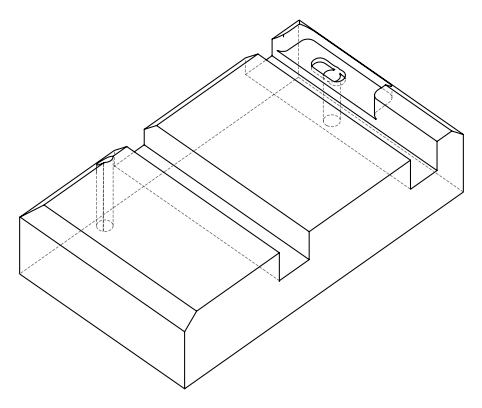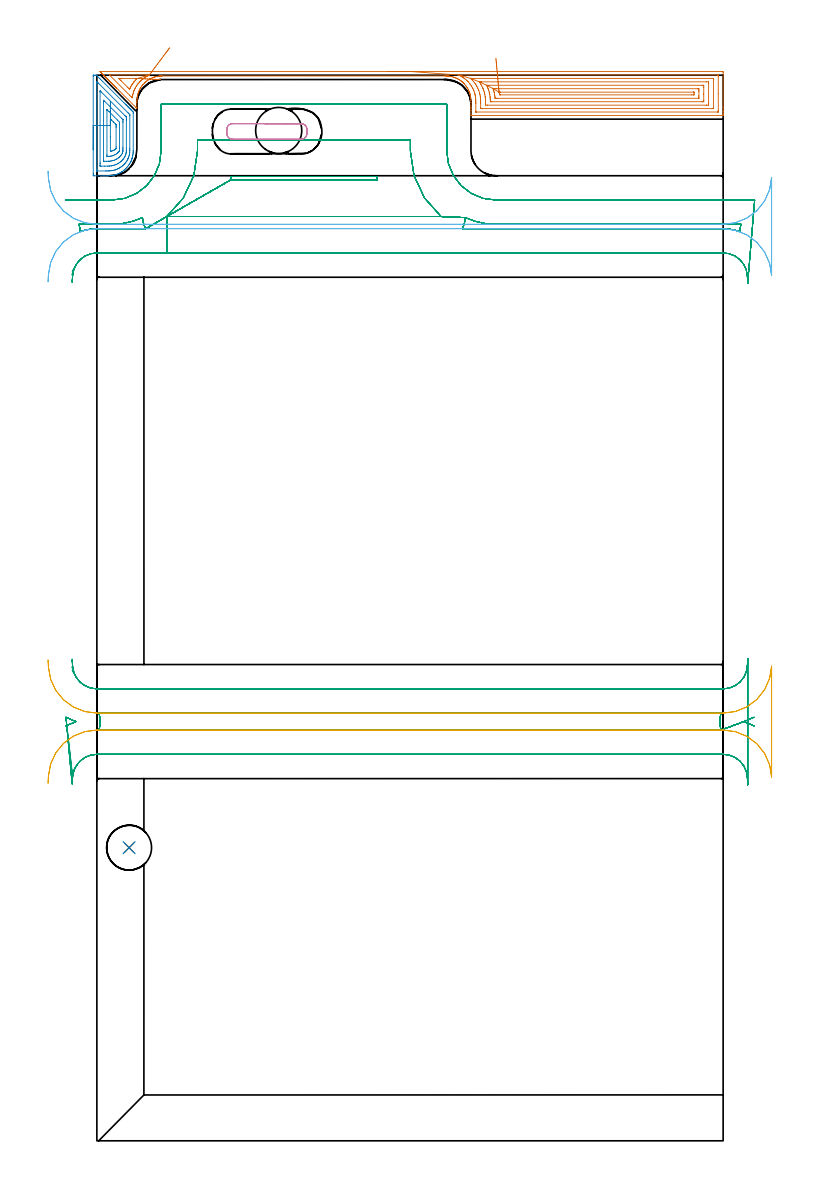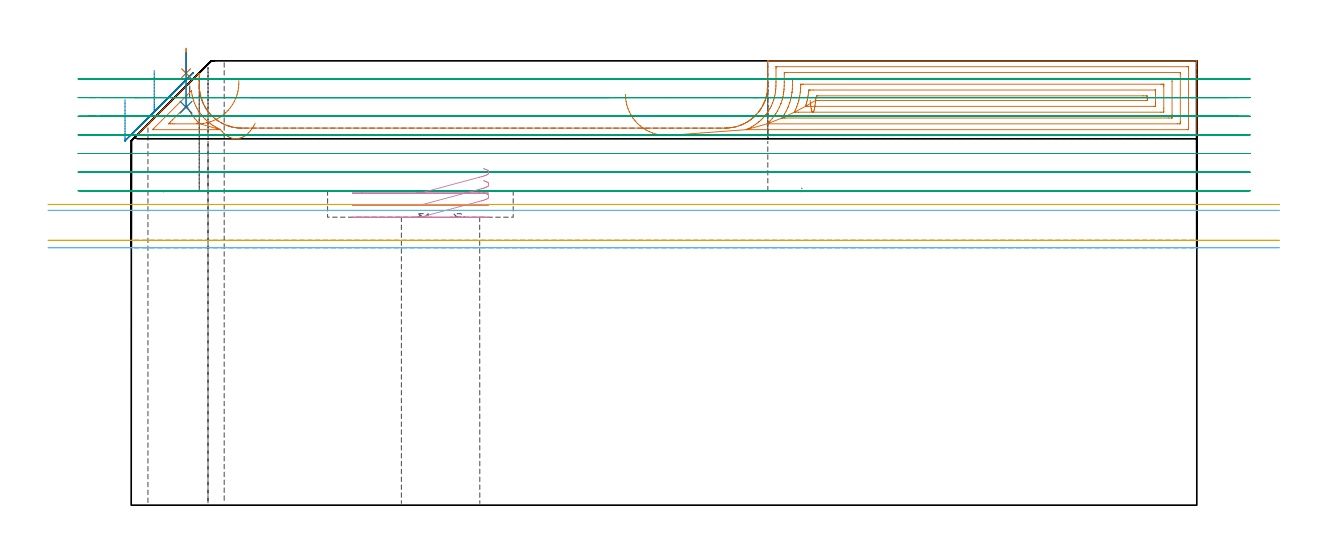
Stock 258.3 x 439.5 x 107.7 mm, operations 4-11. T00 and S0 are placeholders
(PLAN: 14 operations, 8 tool changes, 88.7 min)
(1 AREA_MILL | FG_CHAMFER_SURFACE | UGT0205_001 | 9.32 min | 33015 mm3)
(2 AREA_MILL_1 | FG_CHAMFER_SURFACE_1 | UGT0205_001 | 7.9 min | 29440 mm3)
(3 AREA_MILL_2 | FG_CHAMFER_SURFACE_2 | UGT0205_001 | 14.25 min | 43846 mm3)
(4 AREA_MILL_3 | FG_CHAMFER_SURFACE_3 | UGT0205_001 | 8.02 min | 38534 mm3)
(5 AREA_MILL_4 | FG_CHAMFER_SURFACE_4 | UGT0205_001 | 1.92 min | 7139 mm3)
(6 MILL_OPEN_POCKET | POCKET_OPEN | UGT0201_094 | Follow Part, ap 5, ae 75% | 39.57 min | 874861 mm3)
(7 MILL_RECTANGULAR_POCKET | POCKET_RECTANGULAR_STRAIGHT | NXT0201_011 | Follow Part, ap 3, ae 75% | 0.74 min | 4906 mm3)
(8 MILL_RECTANGULAR_SLOT | SLOT_RECTANGULAR | UGT0201_019 | Follow Part, ap 10, ae 75% | 2.8 min | 145771 mm3)
(9 MILL_RECTANGULAR_SLOT_1 | SLOT_RECTANGULAR_1 | UGT0201_019 | Follow Part, ap 10, ae 75% | 2.78 min | 149111 mm3)
(10 SPOT_DRILL | STEP1HOLE | NXT0321_9005460120000 | 0.05 min | 33 mm3)
(11 DRILL_BLIND_HOLE_INTO_CENTER | STEP1HOLE | NXT0301_046 | 0.05 min | 225 mm3)
(12 GUN_DRILL_THROUGH_HOLE | STEP1HOLE | UGT0307_003 | 0.53 min | 3782 mm3)
(13 SPADE_DRILL_TO_ENLARGE_THROUGH_HOLE | STEP1HOLE | UGT0306_009 | 0.46 min | 23327 mm3)
(14 INDEXABLE_INSERT_DRILL_THROUGH_HOLE_FROM_SOLID | STEP1HOLE_1 | NXT0302_009 | 0.33 min | 19817 mm3)
(TOOL UGT0205_001 | Chamfer Mill 20 x 3 x 45 deg. | D20 FL50 Z2)
(TOOL UGT0201_094 | End mill 20 mm | D20 FL38 Z4)
(TOOL NXT0201_011 | ENDMILL 12mm [2P460-1200-NA 1630] | D12 FL38 Z6)
(TOOL UGT0201_019 | End mill 40 mm | D40 FL63 Z6)
(TOOL NXT0321_9005460120000 | NC Spot Drill, 142deg, 12mm, Carbide, Uncoated | D12 PA142 FL30 Z2)
(TOOL NXT0301_046 | Carbide Drill 7.5mm [860.1-0750-038A1-MM 2214] | D7.5 PA140 FL53 Z2)
(TOOL UGT0307_003 | Gun Drill 7 mm | D7 PA130 FL24 Z1)
(TOOL UGT0306_009 | Spade Drill 18.5mm | D18.5 PA132 FL10 Z2)
(TOOL NXT0302_009 | Index. Insert Drill 19mm [880-D1900L25-05] | D19 PA176 FL95 Z2)
(OP 4 AREA_MILL_3)
G17 G21 G94 G90
T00 M6
G54
G17 G0 G90 X119.8 Y441. S1061 M3
G43 Z117.7 H0
Z99.6
G94 G1 X119.838 Z98.728 F250.
X119.952 Z97.863
X120.141 Z97.012
X120.403 Z96.18
X120.737 Z95.374
X121.14 Z94.6
X121.608 Z93.864
X122.14 Z93.172
X122.729 Z92.529
X123.372 Z91.94
X124.064 Z91.408
X124.8 Z90.94
X125.574 Z90.537
X126.38 Z90.203
X127.212 Z89.941
X128.064 Z89.752
X128.928 Z89.638
X129.8 Z89.6
X257.67
X257.98 Y440.997 Z89.602
X258.29 Y440.992 Z89.606
X258.3 Y440.678 Z89.919
Y426.158 Z104.436
Y424.741 Z105.856
Y424.376 Z106.219
Y423.648 Z106.952
Y423.379 Z107.221
X258.292 Y422.955 Z107.637
X258.29 Y422.903 Z107.688
X258.117 Y422.9 Z107.7
X154.39
X154.31 Y422.903 Z107.689
X154.308 Y422.926 Z107.667
X154.3 Y423.136 Z107.462
Y424.905 Z105.693
X154.299 Y426.158 Z104.439
Y426.34 Z104.258
Y427.049 Z103.544
Y428.23 Z102.364
X154.285 Y429.117 Z101.478
X154.228 Y430.004 Z100.591
X154.093 Y430.892 Z99.705
X153.968 Y431.455 Z99.145
X153.926 Y431.644 Z98.956
X153.885 Y431.78 Z98.82
X153.837 Y431.93 Z98.67
X153.741 Y432.224 Z98.373
X153.694 Y432.351 Z98.245
X153.678 Y432.396 Z98.202
X153.654 Y432.461 Z98.138
X153.579 Y432.667 Z97.933
X153.552 Y432.729 Z97.871
X153.391 Y433.113 Z97.487
X153.183 Y433.553 Z97.046
X153.033 Y433.844 Z96.755
X152.86 Y434.144 Z96.456
X152.763 Y434.303 Z96.297
X152.678 Y434.44 Z96.159
X152.416 Y434.829 Z95.77
X152.241 Y435.069 Z95.529
X152.139 Y435.209 Z95.389
X152.044 Y435.327 Z95.272
X151.655 Y435.776 Z94.822
X151.559 Y435.88 Z94.718
X151.484 Y435.96 Z94.636
X151.423 Y436.027 Z94.571
X151.261 Y436.203 Z94.396
X151.251 Y436.213 Z94.385
X151.202 Y436.257 Z94.34
X151.134 Y436.32 Z94.279
X150.963 Y436.475 Z94.124
X150.875 Y436.554 Z94.042
X150.804 Y436.619 Z93.98
X150.766 Y436.651 Z93.948
X150.665 Y436.738 Z93.861
X150.531 Y436.851 Z93.745
X150.367 Y436.992 Z93.607
X150.352 Y437.005 Z93.595
X150.317 Y437.032 Z93.568
X150.229 Y437.101 Z93.499
X149.848 Y437.371 Z93.228
X149.458 Y437.63 Z92.969
X149.273 Y437.742 Z92.858
X149.154 Y437.814 Z92.786
X149.025 Y437.885 Z92.714
X148.843 Y437.987 Z92.612
X148.578 Y438.119 Z92.477
X148.565 Y438.126 Z92.47
X148.12 Y438.331 Z92.268
X148.02 Y438.373 Z92.227
X147.671 Y438.516 Z92.083
X147.226 Y438.672 Z91.924
X146.778 Y438.815 Z91.783
X146.671 Y438.846 Z91.753
X146.563 Y438.874 Z91.725
X145.884 Y439.017 Z91.581
X145.438 Y439.093 Z91.507
X145.202 Y439.119 Z91.48
X145.001 Y439.139 Z91.454
X144.991 Y439.141 Z91.453
X144.548 Y439.164 Z91.428
X144.418 Y439.169 Z91.417
X144.321 Y439.176 Z91.414
X144.287 Y439.177 Z91.411
X144.097 Y439.188 Z91.405
X143.826 Y439.191 Z91.4
X143.203 Y439.2
X26.883 Y439.199
X26.817 Y439.198 Z91.399
X26.745 Y439.195 Z91.4
X26.594 Y439.192 Z91.402
X26.513 Y439.187 Z91.406
X26.147 Y439.169 Z91.423
X26.073 Y439.162 Z91.428
X25.826 Y439.143 Z91.453
X25.7 Y439.133 Z91.464
X25.254 Y439.075 Z91.522
X24.806 Y438.997 Z91.602
X24.36 Y438.902 Z91.695
X24.285 Y438.884 Z91.713
X24.238 Y438.873 Z91.724
X23.851 Y438.761 Z91.835
X23.799 Y438.744 Z91.852
X23.689 Y438.708 Z91.887
X23.608 Y438.684 Z91.914
X23.466 Y438.639 Z91.96
X23.45 Y438.633 Z91.966
X23.391 Y438.609 Z91.987
X23.214 Y438.545 Z92.054
X23.018 Y438.471 Z92.127
X22.573 Y438.283 Z92.314
X21.959 Y437.987 Z92.612
X21.679 Y437.832 Z92.766
X21.602 Y437.785 Z92.814
X21.229 Y437.553 Z93.045
X20.786 Y437.257 Z93.342
X20.572 Y437.1 Z93.499
X20.228 Y436.824 Z93.776
X19.914 Y436.554 Z94.044
X19.892 Y436.535 Z94.063
X19.558 Y436.214 Z94.385
X18.999 Y435.619 Z94.981
X18.951 Y435.561 Z95.039
X18.759 Y435.327 Z95.273
X18.565 Y435.069 Z95.53
X18.43 Y434.888 Z95.711
X18.324 Y434.735 Z95.863
X18.118 Y434.44 Z96.159
X17.854 Y433.99 Z96.609
X17.715 Y433.732 Z96.866
X17.619 Y433.553 Z97.045
X17.409 Y433.112 Z97.486
X17.216 Y432.667 Z97.933
X17.131 Y432.427 Z98.173
X17.057 Y432.219 Z98.38
X16.918 Y431.78 Z98.819
X16.845 Y431.505 Z99.094
X16.8 Y431.338 Z99.261
X16.783 Y431.257 Z99.343
X16.742 Y431.059 Z99.537
X16.707 Y430.893 Z99.705
X16.572 Y430.006 Z100.592
X16.554 Y429.723 Z100.875
X16.515 Y429.119 Z101.479
X16.505 Y428.474 Z102.124
X16.501 Y428.232 Z102.366
X16.5 Y426.074 Z104.52
X16.49 Y425.927 Z104.665
X16.323 Y425.993 Z104.603
X16.309 Y425.999 Z104.598
X16.237 Y426.072 Z104.526
X16.15 Y426.158 Z104.44
X8.125 Y434.178 Z96.419
X8.064 Y434.24 Z96.359
X7.891 Y434.413 Z96.186
X7.828 Y434.475 Z96.122
X7.768 Y434.536 Z96.063
X7.593 Y434.711 Z95.888
X7.531 Y434.772 Z95.825
X7.471 Y434.832 Z95.767
X7.295 Y435.009 Z95.591
X7.234 Y435.069 Z95.528
X7.175 Y435.128 Z95.471
X6.997 Y435.306 Z95.293
X6.937 Y435.366 Z95.231
X6.879 Y435.425 Z95.175
X6.699 Y435.604 Z94.995
X6.639 Y435.663 Z94.934
X6.582 Y435.721 Z94.878
X6.401 Y435.902 Z94.697
X6.342 Y435.96 Z94.637
X6.286 Y436.017 Z94.582
X6.103 Y436.2 Z94.399
X6.045 Y436.257 Z94.34
X5.99 Y436.313 Z94.286
X5.805 Y436.498 Z94.101
X5.748 Y436.554 Z94.043
X5.693 Y436.609 Z93.99
X5.507 Y436.796 Z93.803
X5.451 Y436.851 Z93.746
X5.397 Y436.905 Z93.694
X5.209 Y437.094 Z93.505
X5.154 Y437.148 Z93.449
X5.101 Y437.201 Z93.398
X4.911 Y437.391 Z93.208
X4.856 Y437.445 Z93.152
X4.804 Y437.498 Z93.101
X4.613 Y437.689 Z92.91
X4.559 Y437.742 Z92.855
X4.508 Y437.794 Z92.805
X4.314 Y437.987 Z92.612
X4.262 Y438.039 Z92.558
X4.212 Y438.09 Z92.509
X4.016 Y438.285 Z92.314
X3.965 Y438.336 Z92.261
X3.915 Y438.386 Z92.213
X3.718 Y438.583 Z92.016
X3.668 Y438.633 Z91.964
X3.619 Y438.682 Z91.917
X3.42 Y438.881 Z91.718
X3.37 Y438.93 Z91.667
X3.323 Y438.978 Z91.621
X3.122 Y439.179 Z91.42
X3.073 Y439.227 Z91.37
X3.026 Y439.275 Z91.324
X2.824 Y439.476 Z91.123
X2.776 Y439.524 Z91.073
X2.73 Y439.571 Z91.028
X2.526 Y439.774 Z90.825
X2.479 Y439.821 Z90.776
X2.433 Y439.867 Z90.732
X2.228 Y440.072 Z90.527
X2.182 Y440.118 Z90.479
X2.137 Y440.163 Z90.436
X1.93 Y440.37 Z90.229
X1.884 Y440.415 Z90.182
X1.754 Y440.546 Z90.054
X1.632 Y440.668 Z89.931
X1.439 Y440.86 Z89.738
X1.334 Y440.969 Z89.628
X1.317 Y440.993 Z89.603
X1.334 Y440.999 Z89.599
X1.538 Y441. Z89.6
X129.8
X149.075 Y439.581 Z91.019
X149.14 Y439.584 Z91.016
X149.41 Y439.586 Z91.014
X255.944 Y439.585 Z91.015
X256.069 Y439.582 Z91.018
X256.29 Y439.576 Z91.024
X256.292 Y439.524 Z91.076
X256.299 Y439.108 Z91.492
X256.3 Y431.979 Z98.621
X256.299 Y424.852 Z105.748
X256.292 Y424.376 Z106.224
X256.29 Y424.331 Z106.269
X256.131 Y424.321 Z106.279
X256.006 Y424.316 Z106.284
X255.944 Y424.315 Z106.285
X156.564
X156.439 Y424.316 Z106.284
X156.356 Y424.32 Z106.28
X156.308 Y424.323 Z106.277
X156.306 Y424.331 Z106.269
X156.304 Y424.376 Z106.224
X156.3 Y424.701 Z105.899
X156.298 Y427.94 Z102.66
X156.296 Y428.269 Z102.331
X156.286 Y428.832 Z101.768
X156.277 Y429.179 Z101.421
X156.242 Y429.723 Z100.877
X156.21 Y430.137 Z100.463
X156.139 Y430.614 Z99.986
X156.045 Y431.192 Z99.408
X155.976 Y431.505 Z99.095
X155.892 Y431.864 Z98.736
X155.74 Y432.387 Z98.213
X155.732 Y432.413 Z98.187
X155.491 Y433.055 Z97.545
X155.394 Y433.287 Z97.313
X155.133 Y433.883 Z96.717
X154.982 Y434.178 Z96.422
X154.838 Y434.451 Z96.149
X154.46 Y435.069 Z95.531
X153.943 Y435.812 Z94.788
X153.825 Y435.96 Z94.64
X153.084 Y436.816 Z93.784
X153.049 Y436.853 Z93.747
X152.685 Y437.214 Z93.386
X152.155 Y437.681 Z92.919
X152.081 Y437.742 Z92.858
X151.623 Y438.105 Z92.495
X151.261 Y438.363 Z92.237
X150.856 Y438.633 Z91.967
X150.367 Y438.93 Z91.67
X149.716 Y439.281 Z91.319
X149.472 Y439.395 Z91.205
X149.194 Y439.524 Z91.076
X149.084 Y439.575 Z91.025
X149.075 Y439.581 Z91.019
X154.181 Y438.168 Z92.432
X154.182
X154.21 Y438.17 Z92.43
X154.262 Y438.171 Z92.429
X154.406 Y438.172 Z92.428
X253.662 Y438.171 Z92.429
X254.093 Y438.169 Z92.431
X254.237 Y438.167 Z92.433
X254.28 Y438.165 Z92.435
X254.29 Y438.084 Z92.516
X254.295 Y437.947 Z92.653
X254.298 Y437.742 Z92.858
X254.3 Y437.536 Z93.064
X254.299 Y426.158 Z104.442
X254.298 Y425.954 Z104.646
X254.29 Y425.748 Z104.852
X254.287 Y425.734 Z104.866
X254.281 Y425.732 Z104.868
X254.255 Y425.73 Z104.87
X254.201 Y425.729 Z104.871
X254.093
X158.845
X158.414 Y425.731 Z104.869
X158.353 Y425.733 Z104.867
X158.321 Y425.735 Z104.865
X158.309 Y425.751 Z104.849
X158.306 Y425.815 Z104.785
X158.301 Y426.044 Z104.556
X158.298 Y428.056 Z102.544
X158.288 Y428.832 Z101.768
X158.285 Y428.96 Z101.64
X158.247 Y429.723 Z100.877
X158.236 Y429.9 Z100.7
X158.201 Y430.269 Z100.331
X158.152 Y430.614 Z99.986
X158.106 Y430.921 Z99.679
X157.996 Y431.505 Z99.095
X157.88 Y432.037 Z98.563
X157.775 Y432.396 Z98.204
X157.52 Y433.179 Z97.421
X157.481 Y433.287 Z97.313
X157.459 Y433.348 Z97.252
X157.092 Y434.178 Z96.422
X156.672 Y435.023 Z95.577
X156.645 Y435.069 Z95.531
X156.626 Y435.099 Z95.501
X156.293 Y435.634 Z94.966
X156.069 Y435.96 Z94.64
X155.732 Y436.44 Z94.16
X155.397 Y436.851 Z93.749
X154.838 Y437.49 Z93.11
X154.599 Y437.742 Z92.858
X154.204 Y438.142 Z92.458
X154.181 Y438.168 Z92.432
X157.779 Y436.751 Z93.849
X157.815 Y436.752 Z93.848
X158.014 Y436.755 Z93.845
X158.414 Y436.757 Z93.843
X158.508
X251.504
X252.228 Y436.755 Z93.845
X252.269 Y436.753 Z93.847
X252.286 Y436.751 Z93.849
X252.29 Y436.734 Z93.866
X252.295 Y436.625 Z93.975
X252.298 Y436.405 Z94.195
X252.3 Y435.965 Z94.635
Y427.945 Z102.655
X252.298 Y427.497 Z103.103
X252.294 Y427.276 Z103.324
X252.29 Y427.166 Z103.434
X252.286 Y427.149 Z103.451
X252.264 Y427.147 Z103.453
X252.209 Y427.145 Z103.455
X251.411 Y427.143 Z103.457
X251.317
X161.097
X161.002 Y427.144 Z103.456
X160.309 Y427.152 Z103.448
X160.299 Y427.844 Z102.756
X160.29 Y428.745 Z101.855
X160.25 Y429.723 Z100.877
X160.203 Y430.393 Z100.207
X160.17 Y430.614 Z99.986
X160.164 Y430.652 Z99.948
X160.017 Y431.505 Z99.095
X159.975 Y431.731 Z98.869
X159.815 Y432.396 Z98.204
X159.652 Y432.944 Z97.656
X159.531 Y433.287 Z97.313
X159.308 Y433.904 Z96.696
X159.192 Y434.178 Z96.422
X159.102 Y434.383 Z96.217
X158.764 Y435.069 Z95.531
X158.414 Y435.732 Z94.868
X158.277 Y435.96 Z94.64
X158.061 Y436.311 Z94.289
X157.779 Y436.751 Z93.849
X160.77 Y435.337 Z95.263
X160.783 Y435.339 Z95.261
X160.823 Y435.341 Z95.259
X161.097 Y435.343 Z95.257
X161.716
X249.622
X250.245 Y435.34 Z95.26
X250.278 Y435.336 Z95.264
X250.29 Y435.333 Z95.267
X250.296 Y435.288 Z95.312
X250.298 Y435.069 Z95.531
X250.3 Y434.393 Z96.207
Y431.72 Z98.88
Y429.047 Z101.553
X250.299 Y428.832 Z101.768
X250.296 Y428.663 Z101.937
X250.292 Y428.579 Z102.021
X250.29 Y428.564 Z102.036
X250.252 Y428.562 Z102.038
X250.173 Y428.559 Z102.041
X249.898 Y428.557 Z102.043
X249.622
X162.885
X162.611 Y428.558 Z102.042
X162.335 Y428.563 Z102.037
X162.305 Y428.564 Z102.036
X162.302 Y428.575 Z102.025
X162.296 Y428.61 Z101.99
X162.292 Y428.684 Z101.916
X162.286 Y428.832 Z101.768
X162.262 Y429.452 Z101.148
X162.246 Y429.723 Z100.877
X162.198 Y430.407 Z100.193
X162.171 Y430.614 Z99.986
X162.044 Y431.452 Z99.148
X162.035 Y431.505 Z99.095
X161.991 Y431.762 Z98.838
X161.848 Y432.396 Z98.204
X161.804 Y432.582 Z98.018
X161.586 Y433.287 Z97.313
X161.379 Y433.897 Z96.703
X161.269 Y434.178 Z96.422
X161.097 Y434.606 Z95.994
X160.885 Y435.069 Z95.531
X160.824 Y435.207 Z95.393
X160.77 Y435.337 Z95.263
X163.469 Y433.922 Z96.678
X163.779 Y433.926 Z96.674
X164.03 Y433.928 Z96.672
X164.674 Y433.929 Z96.671
X164.923
X247.834 Y433.928 Z96.672
X248.085 Y433.927 Z96.673
X248.218 Y433.924 Z96.676
X248.279 Y433.922 Z96.678
X248.29 Y433.892 Z96.708
X248.297 Y433.717 Z96.883
X248.299 Y433.287 Z97.313
X248.3 Y432.822 Z97.778
Y431.04 Z99.56
Y430.614 Z99.986
X248.298 Y430.151 Z100.449
X248.29 Y429.995 Z100.605
X248.288 Y429.977 Z100.623
X248.276 Y429.975 Z100.625
X248.237 Y429.973 Z100.627
X248.156 Y429.972 Z100.628
X165.318 Y429.971 Z100.629
X164.674 Y429.972 Z100.628
X164.421 Y429.974 Z100.626
X164.297 Y429.978 Z100.622
X164.246 Y429.983 Z100.617
X164.242 Y430.015 Z100.585
X164.223 Y430.171 Z100.429
X164.177 Y430.614 Z99.986
X164.097 Y431.188 Z99.412
X164.042 Y431.505 Z99.095
X163.901 Y432.274 Z98.326
X163.875 Y432.396 Z98.204
X163.779 Y432.818 Z97.782
X163.641 Y433.287 Z97.313
X163.585 Y433.481 Z97.119
X163.469 Y433.922 Z96.678
X165.887 Y432.499 Z98.101
X165.984 Y432.508 Z98.092
X166.223 Y432.513 Z98.087
X166.343 Y432.514 Z98.086
X246.046
X246.165 Y432.512 Z98.088
X246.244 Y432.509 Z98.091
X246.29 Y432.504 Z98.096
X246.293 Y432.48 Z98.12
X246.297 Y432.396 Z98.204
X246.299 Y432.143 Z98.457
X246.29 Y431.505 Z99.095
X246.276 Y431.392 Z99.208
X246.163 Y431.388 Z99.212
X246.046 Y431.387 Z99.213
X245.271 Y431.385 Z99.215
X166.462 Y431.386 Z99.214
X166.342 Y431.388 Z99.212
X166.111 Y431.392 Z99.208
X166.072 Y431.505 Z99.095
X165.976 Y431.989 Z98.611
X165.901 Y432.396 Z98.204
X165.89 Y432.468 Z98.132
X165.887 Y432.499 Z98.101
X165.827 Y433.141 Z97.513
X165.762 Y433.831 Z96.984
X165.693 Y434.564 Z96.516
X165.621 Y435.336 Z96.115
X165.546 Y436.139 Z95.783
X165.469 Y436.968 Z95.523
X165.389 Y437.816 Z95.336
X165.309 Y438.678 Z95.224
X165.228 Y439.546 Z95.188
X165.146 Y440.413 Z95.228
X165.066 Y441.274 Z95.343
X164.987 Y442.122 Z95.534
X164.909 Y442.95 Z95.798
X164.834 Y443.751 Z96.134
X164.762 Y444.521 Z96.538
X164.694 Y445.252 Z97.009
X164.629 Y445.94 Z97.541
X164.57 Y446.579 Z98.132
G0 Z117.7
X30.041 Y450.855
Z92.565
G1 X29.698 Y450.393 Z91.909
X29.322 Y449.888 Z91.305
X28.916 Y449.342 Z90.759
X28.482 Y448.761 Z90.274
X28.026 Y448.147 Z89.854
X27.549 Y447.507 Z89.503
X27.056 Y446.844 Z89.222
X26.55 Y446.165 Z89.014
X26.035 Y445.473 Z88.882
X25.515 Y444.775 Z88.824
X24.994 Y444.075 Z88.843
X24.476 Y443.38 Z88.938
X23.965 Y442.693 Z89.108
X23.465 Y442.022 Z89.351
X22.979 Y441.369 Z89.667
X22.512 Y440.742 Z90.053
X22.067 Y440.143 Z90.505
X21.646 Y439.579 Z91.021
X21.605 Y439.524 Z91.076
X21.604 Y439.522 Z91.078
X21.003 Y439.23 Z91.37
X20.708 Y439.083 Z91.517
X20.419 Y438.922 Z91.678
X19.937 Y438.633 Z91.967
X19.861 Y438.585 Z92.015
X19.843 Y438.574 Z92.026
X19.814 Y438.554 Z92.046
X19.334 Y438.22 Z92.38
X18.92 Y437.905 Z92.695
X18.719 Y437.742 Z92.858
X18.346 Y437.422 Z93.178
X18.025 Y437.123 Z93.477
X17.889 Y436.986 Z93.614
X17.759 Y436.851 Z93.749
X17.459 Y436.524 Z94.076
X17.131 Y436.157 Z94.443
X17.042 Y436.048 Z94.552
X16.974 Y435.96 Z94.64
X16.663 Y435.536 Z95.064
X16.33 Y435.069 Z95.531
X16.293 Y435.013 Z95.587
X16.237 Y434.924 Z95.676
X15.968 Y434.445 Z96.155
X15.825 Y434.178 Z96.422
X15.664 Y433.858 Z96.742
X15.394 Y433.287 Z97.313
X15.378 Y433.251 Z97.349
X15.343 Y433.169 Z97.431
X15.139 Y432.599 Z98.001
X15.073 Y432.396 Z98.204
X14.929 Y431.917 Z98.683
X14.823 Y431.505 Z99.095
X14.759 Y431.196 Z99.404
X14.603 Y430.301 Z100.299
X14.588 Y430.228 Z100.372
X14.579 Y430.193 Z100.407
X14.558 Y430.211 Z100.389
X14.449 Y430.311 Z100.289
X14.144 Y430.614 Z99.986
X13.554 Y431.202 Z99.398
X5.507 Y439.245 Z91.355
X5.234 Y439.524 Z91.076
X5.197 Y439.566 Z91.034
X5.189 Y439.579 Z91.021
X5.445 Y439.586 Z91.014
X20.708
X21.542 Y439.584 Z91.016
X21.646 Y439.579 Z91.021
X16.593 Y438.147 Z92.453
X16.237 Y437.79 Z92.81
X16.213 Y437.765 Z92.835
X16.191 Y437.742 Z92.858
X15.787 Y437.299 Z93.301
X15.386 Y436.851 Z93.749
X15.366 Y436.827 Z93.773
X15.343 Y436.799 Z93.801
X14.984 Y436.317 Z94.283
X14.723 Y435.96 Z94.64
X14.61 Y435.799 Z94.801
X14.449 Y435.559 Z95.041
X14.267 Y435.25 Z95.35
X14.166 Y435.069 Z95.531
X13.952 Y434.673 Z95.927
X13.703 Y434.178 Z96.422
X13.654 Y434.078 Z96.522
X13.554 Y433.866 Z96.734
X13.485 Y433.734 Z96.866
X13.429 Y433.786 Z96.814
X13.294 Y433.916 Z96.684
X13.028 Y434.178 Z96.422
X12.66 Y434.544 Z96.056
X9.978 Y437.225 Z93.375
X9.463 Y437.742 Z92.858
X9.083 Y438.126 Z92.474
X9.053 Y438.165 Z92.435
X9.083 Y438.166 Z92.434
X9.548 Y438.17 Z92.43
X9.978 Y438.171 Z92.429
X10.409 Y438.172 Z92.428
X15.807 Y438.171 Z92.429
X16.079 Y438.168 Z92.432
X16.237 Y438.165 Z92.435
X16.593 Y438.147 Z92.453
X17.46 Y438.105 Z92.533
X18.318 Y438.064 Z92.688
X19.158 Y438.023 Z92.918
X19.976 Y437.983 Z93.22
X20.764 Y437.945 Z93.593
X21.516 Y437.909 Z94.033
X22.228 Y437.874 Z94.536
X22.893 Y437.842 Z95.1
X23.506 Y437.812 Z95.72
X24.063 Y437.785 Z96.391
X24.559 Y437.761 Z97.108
X24.991 Y437.74 Z97.865
X25.356 Y437.723 Z98.658
X25.65 Y437.709 Z99.479
X25.872 Y437.698 Z100.323
X26.019 Y437.691 Z101.182
X26.091 Y437.687 Z102.052
X26.087 Z102.924
G0 Z117.7
M5
M2
(OP 5 AREA_MILL_4)
G17 G21 G94 G90
T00 M6
G54
G17 G0 G90 X-1.5 Y408.75 S1061 M3
G43 Z117.7 H0
Z98.3
G94 G1 Y408.788 Z97.428 F250.
Y408.902 Z96.564
Y409.091 Z95.712
Y409.353 Z94.88
Y409.687 Z94.074
Y410.09 Z93.3
Y410.558 Z92.564
Y411.09 Z91.872
Y411.679 Z91.229
Y412.322 Z90.64
Y413.014 Z90.108
Y413.75 Z89.64
Y414.524 Z89.237
Y415.33 Z88.903
Y416.162 Z88.641
Y417.013 Z88.452
Y417.878 Z88.338
Y418.75 Z88.3
Y439.058
X-1.496 Y439.317 Z88.304
X-1.491 Y439.496 Z88.305
X-1.487 Y439.499 Z88.309
X-1.309 Y439.5 Z88.486
X-1.13 Z88.664
X-0.355 Z89.444
X-0.304 Z89.494
X-0.255 Y439.498 Z89.543
X-0.206 Y439.495 Z89.591
X-0.166 Y439.466 Z89.634
X-0.055 Y439.355 Z89.745
X0.037 Y439.265 Z89.833
X0.132 Y439.168 Z89.932
X0.231 Y439.069 Z90.031
X0.329 Y438.973 Z90.125
X1.147 Y438.153 Z90.947
X1.496 Y437.805 Z91.293
X1.972 Y437.328 Z91.772
X2.372 Y436.93 Z92.168
X11.096 Y428.204 Z100.895
X11.712 Y427.59 Z101.509
X11.757 Y427.543 Z101.556
X11.954 Y427.347 Z101.753
X12.004 Y427.298 Z101.8
X12.055 Y427.245 Z101.854
X12.24 Y427.061 Z102.039
X12.295 Y427.006 Z102.092
X12.353 Y426.947 Z102.152
X12.526 Y426.775 Z102.325
X12.587 Y426.714 Z102.384
X12.651 Y426.649 Z102.451
X12.812 Y426.489 Z102.611
X12.879 Y426.422 Z102.676
X12.95 Y426.351 Z102.749
X13.098 Y426.203 Z102.897
X13.171 Y426.131 Z102.967
X13.248 Y426.053 Z103.047
X13.384 Y425.917 Z103.183
X13.463 Y425.839 Z103.259
X13.546 Y425.755 Z103.345
X13.67 Y425.631 Z103.469
X13.755 Y425.547 Z103.551
X13.844 Y425.457 Z103.643
X13.955 Y425.345 Z103.755
X14.047 Y425.255 Z103.843
X14.142 Y425.159 Z103.941
X14.241 Y425.059 Z104.041
X14.339 Y424.963 Z104.135
X14.441 Y424.86 Z104.237
X14.63 Y424.671 Z104.426
X14.738 Y424.562 Z104.537
X14.849 Y424.449 Z104.646
X15. Y424.295 Z104.785
Y423.669 Z104.8
X14.998 Y408.467 Z104.798
X14.996 Y408.387 Z104.796
X14.993 Y408.051 Z104.787
X14.97 Y407.606 Z104.766
X14.967 Y407.572 Z104.764
X14.931 Y407.119 Z104.727
X14.872 Y406.715 Z104.669
X14.792 Y406.268 Z104.588
X14.691 Y405.822 Z104.486
X14.681 Y405.784 Z104.476
X14.63 Y405.603 Z104.43
X14.569 Y405.376 Z104.367
X14.558 Y405.337 Z104.354
X14.491 Y405.123 Z104.284
X14.427 Y404.931 Z104.222
X14.413 Y404.89 Z104.208
X14.339 Y404.696 Z104.138
X14.312 Y404.626 Z104.112
X14.26 Y404.484 Z104.056
X14.244 Y404.443 Z104.04
X14.077 Y404.042 Z103.875
X14.04 Y403.958 Z103.839
X14.025 Y403.929 Z103.824
X13.835 Y403.55 Z103.633
X13.755 Y403.403 Z103.554
X13.616 Y403.149 Z103.416
X13.463 Y402.899 Z103.263
X13.389 Y402.778 Z103.189
X13.326 Y402.681 Z103.126
X13.148 Y402.411 Z102.948
X13.036 Y402.257 Z102.836
X12.683 Y401.806 Z102.483
X12.315 Y401.366 Z102.115
X12.258 Y401.305 Z102.058
X11.816 Y400.866 Z101.613
X11.368 Y400.451 Z101.166
X11.326 Y400.419 Z101.125
X10.927 Y400.106 Z100.727
X10.477 Y399.779 Z100.276
X10.252 Y399.629 Z100.05
X10.184 Y399.583 Z99.982
X9.587 Y399.243 Z99.385
X9.263 Y399.077 Z99.063
X9.141 Y399.017 Z98.94
X8.939 Y398.923 Z98.738
X8.867 Y398.89 Z98.666
X8.405 Y398.692 Z98.203
X7.805 Y398.487 Z97.604
X7.626 Y398.434 Z97.424
X7.367 Y398.36 Z97.165
X6.915 Y398.252 Z96.715
X6.867 Y398.243 Z96.667
X6.524 Y398.183 Z96.324
X6.018 Y398.099 Z95.816
X5.874 Y398.085 Z95.673
X5.284 Y398.032 Z95.084
X5.133 Y398.019 Z94.933
X4.242 Y398.002 Z94.042
X2.893 Z92.689
X-1.1 Y398. Z88.697
X-1.493 Y398.01 Z88.304
X-1.496 Y398.257 Z88.302
X-1.499 Y398.63 Z88.301
X-1.5 Y399.008 Z88.3
Y418.75
X-0.086 Z89.714
X-0.085 Y436.014 Z89.715
X-0.084 Y436.187 Z89.716
X-0.079 Y436.901 Z89.721
X0.621 Y436.229 Z90.421
X0.649 Y436.202 Z90.449
X12.879 Y423.971 Z102.679
X13.18 Y423.668 Z102.98
X13.495 Y423.345 Z103.295
X13.579 Y423.257 Z103.379
X13.581 Y423.217 Z103.381
X13.583 Y423.127 Z103.383
X13.585 Y422.947 Z103.385
Y422.774
X13.584 Y409.361 Z103.384
X13.58 Y408.645 Z103.38
X13.576 Y408.467 Z103.376
X13.552 Y407.78 Z103.352
X13.535 Y407.572 Z103.335
X13.498 Y407.255 Z103.298
X13.453 Y406.987 Z103.253
X13.391 Y406.678 Z103.191
X13.287 Y406.262 Z103.087
X13.138 Y405.784 Z102.938
X12.879 Y405.124 Z102.679
X12.806 Y404.965 Z102.606
X12.768 Y404.89 Z102.568
X12.495 Y404.388 Z102.295
X12.251 Y403.995 Z102.051
X12.151 Y403.845 Z101.951
X12.004 Y403.645 Z101.804
X11.766 Y403.343 Z101.566
X11.567 Y403.101 Z101.367
X11.358 Y402.867 Z101.158
X11.128 Y402.636 Z100.928
X10.911 Y402.428 Z100.711
X10.672 Y402.207 Z100.472
X10.438 Y402.018 Z100.238
X10.252 Y401.875 Z100.052
X9.93 Y401.642 Z99.73
X9.433 Y401.313 Z99.233
X9.397 Y401.292 Z99.197
X9.377 Y401.281 Z99.177
X8.82 Y400.988 Z98.62
X8.501 Y400.835 Z98.301
X8.194 Y400.699 Z97.994
X7.722 Y400.517 Z97.522
X7.626 Y400.484 Z97.426
X7.578 Y400.468 Z97.378
X7.426 Y400.419 Z97.226
X6.887 Y400.278 Z96.687
X6.75 Y400.25 Z96.55
X6.148 Y400.139 Z95.948
X5.874 Y400.097 Z95.674
X5.36 Y400.05 Z95.16
X4.999 Y400.027 Z94.799
X4.602 Y400.013 Z94.402
X4.123 Y400.007 Z93.923
X3.655 Y400.003 Z93.455
X0.153 Y400.002 Z89.953
X-0.025 Y400.007 Z89.775
X-0.059 Y400.01 Z89.741
X-0.079 Y400.021 Z89.721
X-0.081 Y400.061 Z89.719
X-0.084 Y400.245 Z89.716
X-0.085 Y400.419 Z89.715
X-0.086 Y401.14 Z89.714
Y418.75
X1.328 Z91.128
X1.329 Y432.61 Z91.129
X1.33 Y432.781 Z91.13
X1.333 Y432.953 Z91.133
X1.335 Y433.049 Z91.135
X1.398 Y432.993 Z91.198
X1.496 Y432.9 Z91.296
X1.79 Y432.61 Z91.59
X11.627 Y422.774 Z101.427
X12.004 Y422.394 Z101.804
X12.128 Y422.264 Z101.928
X12.156 Y422.232 Z101.956
X12.164 Y422.164 Z101.964
X12.168 Y422.051 Z101.968
X12.17 Y421.88 Z101.97
X12.171 Y421.709 Z101.971
Y420.986
X12.169 Y409.361 Z101.969
Y409.192
X12.161 Y408.467 Z101.961
X12.157 Y408.309 Z101.957
X12.142 Y407.946 Z101.942
X12.098 Y407.572 Z101.898
X12.084 Y407.49 Z101.884
X12.004 Y407.114 Z101.804
X11.904 Y406.78 Z101.704
X11.871 Y406.678 Z101.671
X11.656 Y406.139 Z101.456
X11.468 Y405.784 Z101.268
X11.343 Y405.565 Z101.143
X11.128 Y405.229 Z100.928
X10.984 Y405.036 Z100.784
X10.87 Y404.89 Z100.67
X10.583 Y404.552 Z100.383
X10.252 Y404.212 Z100.052
X10.144 Y404.106 Z99.944
X10.024 Y403.995 Z99.824
X9.665 Y403.701 Z99.465
X9.377 Y403.488 Z99.177
X9.147 Y403.336 Z98.947
X8.779 Y403.101 Z98.579
X8.598 Y403.002 Z98.398
X8.501 Y402.953 Z98.301
X8.007 Y402.712 Z97.807
X7.626 Y402.557 Z97.426
X7.373 Y402.465 Z97.173
X6.75 Y402.274 Z96.55
X6.699 Y402.259 Z96.499
X6.475 Y402.207 Z96.275
X5.961 Y402.118 Z95.761
X5.874 Y402.108 Z95.674
X5.165 Y402.037 Z94.965
X4.999 Y402.029 Z94.799
X4.319 Y402.007 Z94.119
X3.248 Y402.002 Z93.048
X1.698 Y402.001 Z91.498
X1.496 Y402.002 Z91.296
X1.429 Y402.003 Z91.229
X1.376 Y402.007 Z91.176
X1.344 Y402.01 Z91.144
X1.335 Y402.038 Z91.135
X1.332 Y402.207 Z91.132
X1.33 Y402.377 Z91.13
X1.329 Y403.101 Z91.129
X1.328 Y403.273 Z91.128
Y418.75
X2.743 Z92.543
Y428.139
X2.744 Y428.653 Z92.544
X2.747 Y429.033 Z92.547
X2.75 Y429.185 Z92.55
X2.912 Y429.033 Z92.712
X3.248 Y428.702 Z93.048
X10.252 Y421.699 Z100.052
X10.605 Y421.345 Z100.405
X10.693 Y421.253 Z100.493
X10.735 Y421.204 Z100.535
X10.75 Y421.183 Z100.55
X10.752 Y421.156 Z100.552
X10.754 Y420.986 Z100.554
X10.757 Y420.471 Z100.557
Y420.091
X10.755 Y409.741 Z100.555
X10.754 Y409.361 Z100.554
X10.75 Y408.852 Z100.55
X10.744 Y408.467 Z100.544
X10.735 Y408.217 Z100.535
X10.714 Y407.995 Z100.514
X10.604 Y407.572 Z100.404
X10.502 Y407.317 Z100.302
X10.441 Y407.181 Z100.241
X10.252 Y406.837 Z100.052
X10.192 Y406.74 Z99.992
X10.15 Y406.678 Z99.95
X9.805 Y406.24 Z99.605
X9.38 Y405.784 Z99.18
X9.378 Y405.782 Z99.178
X8.891 Y405.386 Z98.691
X8.501 Y405.119 Z98.301
X8.363 Y405.03 Z98.163
X8.128 Y404.89 Z97.928
X7.791 Y404.721 Z97.591
X7.626 Y404.642 Z97.426
X7.173 Y404.457 Z96.973
X6.75 Y404.324 Z96.55
X6.5 Y404.25 Z96.3
X5.874 Y404.122 Z95.674
X5.768 Y404.104 Z95.568
X4.999 Y404.024 Z94.799
X4.973 Y404.021 Z94.773
X4.116 Y404.003 Z93.916
X3.248 Y404.002 Z93.048
X2.814 Y404.009 Z92.614
X2.762 Y404.012 Z92.562
X2.749 Y404.018 Z92.549
X2.747 Y404.034 Z92.547
X2.744 Y404.094 Z92.544
X2.743 Y404.152 Z92.543
Y404.511
Y418.75
X4.157 Z93.957
X4.158 Y424.974 Z93.958
X4.159 Y425.18 Z93.959
X4.161 Y425.282 Z93.961
X4.163 Y425.319 Z93.963
X4.19 Y425.3 Z93.99
X4.939 Y424.562 Z94.739
X4.999 Y424.503 Z94.799
X8.516 Y420.986 Z98.316
X9.336 Y420.133 Z99.136
X9.342 Y419.197 Z99.142
X9.341 Y409.361 Z99.141
X9.331 Y408.514 Z99.131
X9.328 Y408.467 Z99.128
X9.298 Y408.369 Z99.098
X9.252 Y408.279 Z99.052
X9.169 Y408.13 Z98.969
X9.021 Y407.935 Z98.821
X8.923 Y407.809 Z98.723
X8.706 Y407.572 Z98.506
X8.602 Y407.47 Z98.402
X8.501 Y407.384 Z98.301
X8.113 Y407.075 Z97.913
X7.626 Y406.764 Z97.426
X7.573 Y406.732 Z97.373
X7.47 Y406.678 Z97.27
X6.968 Y406.455 Z96.768
X6.75 Y406.373 Z96.55
X6.307 Y406.236 Z96.107
X5.874 Y406.146 Z95.674
X5.572 Y406.092 Z95.372
X4.999 Y406.037 Z94.799
X4.766 Y406.022 Z94.566
X4.262 Y406.008 Z94.062
X4.209 Y406.01 Z94.009
X4.172 Y406.013 Z93.972
X4.163 Y406.02 Z93.963
X4.162 Y406.04 Z93.962
X4.159 Y406.241 Z93.959
X4.157 Y406.644 Z93.957
Y418.75
X5.571 Z95.371
X5.572 Y420.986 Z95.372
X5.573 Y421.294 Z95.373
X5.575 Y421.398 Z95.375
X5.578 Y421.462 Z95.378
X5.687 Y421.358 Z95.487
X5.874 Y421.176 Z95.674
X6.067 Y420.986 Z95.867
X6.75 Y420.302 Z96.55
X6.961 Y420.091 Z96.761
X7.626 Y419.421 Z97.426
X7.843 Y419.197 Z97.643
X7.915 Y419.116 Z97.715
X7.921 Y419.042 Z97.721
X7.924 Y418.892 Z97.724
X7.927 Y418.303 Z97.727
X7.928 Y417.994 Z97.728
X7.927 Y409.947 Z97.727
X7.924 Y409.361 Z97.724
X7.922 Y409.285 Z97.722
X7.92 Y409.25 Z97.72
X7.901 Y409.225 Z97.701
X7.831 Y409.151 Z97.631
X7.626 Y408.982 Z97.426
X7.328 Y408.77 Z97.128
X7.202 Y408.689 Z97.002
X7.08 Y408.615 Z96.88
X6.79 Y408.467 Z96.59
X6.762 Y408.454 Z96.562
X6.75 Y408.449 Z96.55
X6.392 Y408.31 Z96.192
X6.112 Y408.223 Z95.912
X5.874 Y408.163 Z95.674
X5.766 Y408.138 Z95.566
X5.667 Y408.119 Z95.467
X5.597 Y408.11 Z95.397
X5.58 Y408.109 Z95.38
X5.578 Y408.119 Z95.378
X5.575 Y408.157 Z95.375
X5.572 Y408.467 Z95.372
X5.571 Y414.055 Z95.371
Y418.75
Y419.622 Z95.409
Y420.486 Z95.523
Y421.338 Z95.712
Y422.17 Z95.974
Y422.976 Z96.308
Y423.75 Z96.711
Y424.486 Z97.18
Y425.178 Z97.711
Y425.821 Z98.3
Y426.41 Z98.943
Y426.941 Z99.635
Y427.41 Z100.371
Y427.813 Z101.145
Y428.147 Z101.951
Y428.409 Z102.783
Y428.598 Z103.635
Y428.712 Z104.5
Y428.75 Z105.371
G0 Z117.7
M5
M2
(OP 6 MILL_OPEN_POCKET)
G17 G21 G94 G90
T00 M6
G54
G17 G0 G90 X271.05 Y174.687 S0 M3
G43 Z117.826 H0
Z103.308
G94 G1 X268.3 Y173.487 F250.
G2 X266.829 Y172.9 R25. F500.
G1 X257.462 Y169.4
X0.838
G3 X0.838 Y176.4 R10.
G1 X257.462
G3 X257.462 Y169.4 R10.
G1 X266.829 Y172.9
G2 X268.3 Y172.313 R25.
G1 X271.05 Y171.113 F250.
G0 Z117.826
X-12.75
Z103.308
G1 X-10. Y172.313
G2 X-8.529 Y172.9 R25.
X-10. Y173.487 R25.
G1 X-12.75 Y174.687
X-10.16 Y151.802
X-8.66 Y154.4
G2 X0. Y159.4 R10. F500.
G1 X258.3
G2 X268.29 Y149.847 R10.
G1 X268.424 Y146.85 F250.
Y198.95 F500.
X268.29 Y195.953 F250.
G2 X258.3 Y186.4 R10. F500.
G1 X0.
G2 X-8.66 Y191.4 R10.
G1 X-10.16 Y193.998 F250.
G0 Z117.826
X271.05 Y174.687
Z98.79
G1 X268.3 Y173.487
G2 X266.829 Y172.9 R25. F500.
G1 X257.462 Y169.4
X0.838
G3 X0.838 Y176.4 R10.
G1 X257.462
G3 X257.462 Y169.4 R10.
G1 X266.829 Y172.9
G2 X268.3 Y172.313 R25.
G1 X271.05 Y171.113 F250.
G0 Z117.826
X-12.75
Z98.79
G1 X-10. Y172.313
G2 X-8.529 Y172.9 R25.
X-10. Y173.487 R25.
G1 X-12.75 Y174.687
X-10.16 Y151.802
X-8.66 Y154.4
G2 X0. Y159.4 R10. F500.
G1 X258.3
G2 X268.29 Y149.847 R10.
G1 X268.424 Y146.85 F250.
Y198.95 F500.
X268.29 Y195.953 F250.
G2 X258.3 Y186.4 R10. F500.
G1 X0.
G2 X-8.66 Y191.4 R10.
G1 X-10.16 Y193.998 F250.
G0 Z117.826
X271.05 Y174.687
Z94.272
G1 X268.3 Y173.487
G2 X266.829 Y172.9 R25. F500.
G1 X257.462 Y169.4
X0.838
G3 X0.838 Y176.4 R10.
G1 X257.462
G3 X257.462 Y169.4 R10.
G1 X266.829 Y172.9
G2 X268.3 Y172.313 R25.
G1 X271.05 Y171.113 F250.
G0 Z117.826
X-12.75
Z94.272
G1 X-10. Y172.313
G2 X-8.529 Y172.9 R25.
X-10. Y173.487 R25.
G1 X-12.75 Y174.687
X-10.399 Y150.327
X-9.285 Y153.113
G2 X0. Y159.4 R10. F500.
G1 X258.3
G2 X268.29 Y149.847 R10.
G1 X268.424 Y146.85 F250.
Y198.95 F500.
X268.29 Y195.953 F250.
G2 X258.3 Y186.4 R10. F500.
G1 X0.
G2 X-9.287 Y192.693 R10.
G1 X-10.4 Y195.479 F250.
G0 Z117.826
X271.05 Y174.687
Z89.754
G1 X268.3 Y173.487
G2 X266.829 Y172.9 R25. F500.
G1 X257.462 Y169.4
X0.838
G3 X0.838 Y176.4 R10.
G1 X257.462
G3 X257.462 Y169.4 R10.
G1 X266.829 Y172.9
G2 X268.3 Y172.313 R25.
G1 X271.05 Y171.113 F250.
G0 Z117.826
X-12.75
Z89.754
G1 X-10. Y172.313
G2 X-8.529 Y172.9 R25.
X-10. Y173.487 R25.
G1 X-12.75 Y174.687
X-10.321 Y147.828
X-9.902 Y150.799
G2 X0. Y159.4 R10. F500.
G1 X258.3
G2 X268.29 Y149.847 R10.
G1 X268.424 Y146.85 F250.
Y198.95 F500.
X268.29 Y195.953 F250.
G2 X258.3 Y186.4 R10. F500.
G1 X0.
G2 X-9.9 Y194.988 R10.
G1 X-10.323 Y197.958 F250.
G0 Z117.826
X271.05 Y174.687
Z85.236
G1 X268.3 Y173.487
G2 X266.829 Y172.9 R25. F500.
G1 X257.462 Y169.4
X0.838
G3 X0.838 Y176.4 R10.
G1 X257.462
G3 X257.462 Y169.4 R10.
G1 X266.829 Y172.9
G2 X268.3 Y172.313 R25.
G1 X271.05 Y171.113 F250.
G0 Z117.826
X-12.75
Z85.236
G1 X-10. Y172.313
G2 X-8.529 Y172.9 R25.
X-10. Y173.487 R25.
G1 X-12.75 Y174.687
X-10.202 Y147.183
X-9.97 Y150.174
G2 X0. Y159.4 R10. F500.
G1 X258.3
G2 X268.29 Y149.847 R10.
G1 X268.424 Y146.85 F250.
Y198.95 F500.
X268.29 Y195.953 F250.
G2 X258.3 Y186.4 R10. F500.
G1 X0.
G2 X-9.97 Y195.626 R10.
G1 X-10.202 Y198.617 F250.
G0 Z117.826
X271.05 Y174.687
Z80.718
G1 X268.3 Y173.487
G2 X266.829 Y172.9 R25. F500.
G1 X257.462 Y169.4
X0.838
G3 X0.838 Y176.4 R10.
G1 X257.462
G3 X257.462 Y169.4 R10.
G1 X266.829 Y172.9
G2 X268.3 Y172.313 R25.
G1 X271.05 Y171.113 F250.
G0 Z117.826
X-12.75
Z80.718
G1 X-10. Y172.313
G2 X-8.529 Y172.9 R25.
X-10. Y173.487 R25.
G1 X-12.75 Y174.687
X-10.202 Y147.183
X-9.97 Y150.174
G2 X0. Y159.4 R10. F500.
G1 X258.3
G2 X268.29 Y149.847 R10.
G1 X268.424 Y146.85 F250.
Y198.95 F500.
X268.29 Y195.953 F250.
G2 X258.3 Y186.4 R10. F500.
G1 X0.
G2 X-9.97 Y195.626 R10.
G1 X-10.202 Y198.617 F250.
G0 Z117.826
X271.05 Y174.687
Z76.2
G1 X268.3 Y173.487
G2 X266.829 Y172.9 R25. F500.
G1 X257.462 Y169.4
X0.838
G3 X0.838 Y176.4 R10.
G1 X257.462
G3 X257.462 Y169.4 R10.
G1 X266.829 Y172.9
G2 X268.3 Y172.313 R25.
G1 X271.05 Y171.113 F250.
G0 Z117.826
X-12.75
Z76.2
G1 X-10. Y172.313
G2 X-8.529 Y172.9 R25.
X-10. Y173.487 R25.
G1 X-12.75 Y174.687
X-10.202 Y147.183
X-9.97 Y150.174
G2 X0. Y159.4 R10. F500.
G1 X258.3
G2 X268.29 Y149.847 R10.
G1 X268.424 Y146.85 F250.
Y198.95 F500.
X268.29 Y195.953 F250.
G2 X258.3 Y186.4 R10. F500.
G1 X0.
G2 X-9.97 Y195.626 R10.
G1 X-10.202 Y198.617 F250.
G0 Z117.826
X-10.16 Y358.602
Z103.308
G1 X-8.66 Y361.2
G2 X0. Y366.2 R10. F500.
G1 X28.82
Y381.2
X20.16 Y376.2
X0.
G3 X-6.864 Y374.985 R20.
X-7.433 Y378. R10.
G1 X6.2
G3 X18.83 Y380.758 R30.3
X20.16 Y376.2 R10.
G1 X28.82 Y381.2
X55.023 Y396.2
X115.777
G2 X115.43 Y397.7 R50.3
G1 X55.37
G2 X55.023 Y396.2 R50.3
G1 X28.82 Y381.2
X141.98
X151.97 Y380.758
G3 X164.6 Y378. R30.3
G1 X265.733
G3 X265.164 Y374.985 R10.
X258.3 Y376.2 R20.
G1 X150.64
G3 X151.97 Y380.758 R10.
G1 X141.98 Y381.2
G2 X129.3 Y408.3 R35.3
G1 Y412.7
X41.5
Y408.3
G2 X28.82 Y381.2 R35.3
G1 Y366.2
X258.3
G2 X268.29 Y356.647 R10.
G1 X268.424 Y353.65 F250.
X271.3 Y388. F500.
X268.3 F250.
X164.6 F500.
G2 X144.3 Y408.3 R20.3
G1 Y427.4
G3 X144. Y427.7 R0.3
G1 X26.8
G3 X26.5 Y427.4 R0.3
G1 Y408.3
G2 X6.2 Y388. R20.3
G1 X-10.
X-13. F250.
G0 X-10.16 Y358.602 Z98.79
G1 X-8.66 Y361.2
G2 X0. Y366.2 R10. F500.
G1 X28.82
Y381.2
X20.16 Y376.2
X0.
G3 X-6.864 Y374.985 R20.
X-7.433 Y378. R10.
G1 X6.2
G3 X18.83 Y380.758 R30.3
X20.16 Y376.2 R10.
G1 X28.82 Y381.2
X55.023 Y396.2
X115.777
G2 X115.43 Y397.7 R50.3
G1 X55.37
G2 X55.023 Y396.2 R50.3
G1 X28.82 Y381.2
X141.98
X151.97 Y380.758
G3 X164.6 Y378. R30.3
G1 X265.733
G3 X265.164 Y374.985 R10.
X258.3 Y376.2 R20.
G1 X150.64
G3 X151.97 Y380.758 R10.
G1 X141.98 Y381.2
G2 X129.3 Y408.3 R35.3
G1 Y412.7
X41.5
Y408.3
G2 X28.82 Y381.2 R35.3
G1 Y366.2
X258.3
G2 X268.29 Y356.647 R10.
G1 X268.424 Y353.65 F250.
X271.3 Y388. F500.
X268.3 F250.
X164.6 F500.
G2 X144.3 Y408.3 R20.3
G1 Y427.4
G3 X144. Y427.7 R0.3
G1 X26.8
G3 X26.5 Y427.4 R0.3
G1 Y408.3
G2 X6.2 Y388. R20.3
G1 X-10.
X-13. F250.
G0 X-10.399 Y357.128 Z94.272
G1 X-9.285 Y359.914
G2 X0. Y366.2 R10. F500.
G1 X28.82
Y381.2
X20.16 Y376.2
X0.
G3 X-6.864 Y374.985 R20.
X-7.433 Y378. R10.
G1 X6.2
G3 X18.83 Y380.758 R30.3
X20.16 Y376.2 R10.
G1 X28.82 Y381.2
X55.023 Y396.2
X115.777
G2 X115.43 Y397.7 R50.3
G1 X55.37
G2 X55.023 Y396.2 R50.3
G1 X28.82 Y381.2
X141.98
X151.97 Y380.758
G3 X164.6 Y378. R30.3
G1 X265.733
G3 X265.164 Y374.985 R10.
X258.3 Y376.2 R20.
G1 X150.64
G3 X151.97 Y380.758 R10.
G1 X141.98 Y381.2
G2 X129.3 Y408.3 R35.3
G1 Y412.7
X41.5
Y408.3
G2 X28.82 Y381.2 R35.3
G1 Y366.2
X258.3
G2 X268.29 Y356.647 R10.
G1 X268.424 Y353.65 F250.
X271.3 Y388. F500.
X268.3 F250.
X164.6 F500.
G2 X144.3 Y408.3 R20.3
G1 Y427.4
G3 X144. Y427.7 R0.3
G1 X26.8
G3 X26.5 Y427.4 R0.3
G1 Y408.3
G2 X6.2 Y388. R20.3
G1 X-10.
X-13. F250.
G0 X-10.324 Y354.644 Z89.754
G1 X-9.9 Y357.614
G2 X0. Y366.2 R10. F500.
G1 X28.82
Y381.2
X20.16 Y376.2
X0.
G3 X-6.864 Y374.985 R20.
X-7.433 Y378. R10.
G1 X6.2
G3 X18.83 Y380.758 R30.3
X20.16 Y376.2 R10.
G1 X28.82 Y381.2
X55.023 Y396.2
X115.777
G2 X115.43 Y397.7 R50.3
G1 X55.37
G2 X55.023 Y396.2 R50.3
G1 X28.82 Y381.2
X141.98
X151.97 Y380.758
G3 X164.6 Y378. R30.3
G1 X265.733
G3 X265.164 Y374.985 R10.
X258.3 Y376.2 R20.
G1 X150.64
G3 X151.97 Y380.758 R10.
G1 X141.98 Y381.2
G2 X129.3 Y408.3 R35.3
G1 Y412.7
X41.5
Y408.3
G2 X28.82 Y381.2 R35.3
G1 Y366.2
X258.3
G2 X268.29 Y356.647 R10.
G1 X268.424 Y353.65 F250.
X271.3 Y388. F500.
X268.3 F250.
X164.6 F500.
G2 X144.3 Y408.3 R20.3
G1 Y427.4
G3 X144. Y427.7 R0.3
G1 X26.8
G3 X26.5 Y427.4 R0.3
G1 Y408.3
G2 X6.2 Y388. R20.3
G1 X-10.
X-13. F250.
G0 X-10.202 Y353.983 Z85.236
G1 X-9.97 Y356.974
G2 X0. Y366.2 R10. F500.
G1 X28.82
Y381.2
X20.16 Y376.2
X0.
G3 X-6.864 Y374.985 R20.
X-7.433 Y378. R10.
G1 X6.2
G3 X18.83 Y380.758 R30.3
X20.16 Y376.2 R10.
G1 X28.82 Y381.2
X55.023 Y396.2
X115.777
G2 X115.43 Y397.7 R50.3
G1 X55.37
G2 X55.023 Y396.2 R50.3
G1 X28.82 Y381.2
X141.98
X151.97 Y380.758
G3 X164.6 Y378. R30.3
G1 X265.733
G3 X265.164 Y374.985 R10.
X258.3 Y376.2 R20.
G1 X150.64
G3 X151.97 Y380.758 R10.
G1 X141.98 Y381.2
G2 X129.3 Y408.3 R35.3
G1 Y412.7
X41.5
Y408.3
G2 X28.82 Y381.2 R35.3
G1 Y366.2
X258.3
G2 X268.29 Y356.647 R10.
G1 X268.424 Y353.65 F250.
X271.3 Y388. F500.
X268.3 F250.
X164.6 F500.
G2 X144.3 Y408.3 R20.3
G1 Y427.4
G3 X144. Y427.7 R0.3
G1 X26.8
G3 X26.5 Y427.4 R0.3
G1 Y408.3
G2 X6.2 Y388. R20.3
G1 X-10.
X-13. F250.
G0 X-10.202 Y353.983 Z80.718
G1 X-9.97 Y356.974
G2 X0. Y366.2 R10. F500.
G1 X28.82
Y381.2
X20.16 Y376.2
X0.
G3 X-6.864 Y374.985 R20.
X-7.433 Y378. R10.
G1 X6.2
G3 X18.83 Y380.758 R30.3
X20.16 Y376.2 R10.
G1 X28.82 Y381.2
X55.023 Y396.2
X115.777
G2 X115.43 Y397.7 R50.3
G1 X55.37
G2 X55.023 Y396.2 R50.3
G1 X28.82 Y381.2
X141.98
X151.97 Y380.758
G3 X164.6 Y378. R30.3
G1 X265.733
G3 X265.164 Y374.985 R10.
X258.3 Y376.2 R20.
G1 X150.64
G3 X151.97 Y380.758 R10.
G1 X141.98 Y381.2
G2 X129.3 Y408.3 R35.3
G1 Y412.7
X41.5
Y408.3
G2 X28.82 Y381.2 R35.3
G1 Y366.2
X258.3
G2 X268.29 Y356.647 R10.
G1 X268.424 Y353.65 F250.
X271.3 Y388. F500.
X268.3 F250.
X164.6 F500.
G2 X144.3 Y408.3 R20.3
G1 Y427.4
G3 X144. Y427.7 R0.3
G1 X26.8
G3 X26.5 Y427.4 R0.3
G1 Y408.3
G2 X6.2 Y388. R20.3
G1 X-10.
X-13. F250.
G0 X-10.202 Y353.983 Z76.2
G1 X-9.97 Y356.974
G2 X0. Y366.2 R10. F500.
G1 X28.82
Y381.2
X20.16 Y376.2
X0.
G3 X-6.864 Y374.985 R20.
X-7.433 Y378. R10.
G1 X6.2
G3 X18.83 Y380.758 R30.3
X20.16 Y376.2 R10.
G1 X28.82 Y381.2
X55.023 Y396.2
X115.777
G2 X115.43 Y397.7 R50.3
G1 X55.37
G2 X55.023 Y396.2 R50.3
G1 X28.82 Y381.2
X141.98
X151.97 Y380.758
G3 X164.6 Y378. R30.3
G1 X265.733
G3 X265.164 Y374.985 R10.
X258.3 Y376.2 R20.
G1 X150.64
G3 X151.97 Y380.758 R10.
G1 X141.98 Y381.2
G2 X129.3 Y408.3 R35.3
G1 Y412.7
X41.5
Y408.3
G2 X28.82 Y381.2 R35.3
G1 Y366.2
X258.3
G2 X268.29 Y356.647 R10.
G1 X268.424 Y353.65 F250.
X271.3 Y388. F500.
X268.3 F250.
X164.6 F500.
G2 X144.3 Y408.3 R20.3
G1 Y427.4
G3 X144. Y427.7 R0.3
G1 X26.8
G3 X26.5 Y427.4 R0.3
G1 Y408.3
G2 X6.2 Y388. R20.3
G1 X-10.
X-13. F250.
G0 Z117.826
M5
M2
(OP 7 MILL_RECTANGULAR_POCKET)
G17 G21 G94 G90
T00 M6
G54
G17 G0 G90 X85.373 Y413.369 S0 M3
G43 Z117.826 H1
Z81.575
G94 G1 X85.612 Y413.505 Z81.502 F250.
X85.93 Y413.77 Z81.391
X86.195 Y414.088 Z81.28
X86.399 Y414.448 Z81.169
X86.536 Y414.839 Z81.058
X86.6 Y415.248 Z80.947
Y417.352 Z80.383
X86.536 Y417.761 Z80.272
X86.399 Y418.152 Z80.161
X86.195 Y418.512 Z80.05
X85.93 Y418.83 Z79.939
X85.612 Y419.095 Z79.829
X85.252 Y419.299 Z79.718
X84.861 Y419.436 Z79.607
X84.452 Y419.5 Z79.496
X70.1 Z75.65
X55.9 F500.
G3 X53.6 Y417.2 R2.3
G1 Y415.4
G3 X55.9 Y413.1 R2.3
G1 X84.3
G3 X86.6 Y415.4 R2.3
G1 Y417.2
G3 X84.3 Y419.5 R2.3
G1 X78.708
X70.1
X69.1
G0 X85.373 Y413.369 Z78.65
G1 X85.612 Y413.505 Z78.577 F250.
X85.93 Y413.77 Z78.466
X86.195 Y414.088 Z78.355
X86.399 Y414.448 Z78.244
X86.536 Y414.839 Z78.133
X86.6 Y415.248 Z78.022
Y417.352 Z77.458
X86.536 Y417.761 Z77.347
X86.399 Y418.152 Z77.236
X86.195 Y418.512 Z77.125
X85.93 Y418.83 Z77.014
X85.612 Y419.095 Z76.903
X85.252 Y419.299 Z76.793
X84.861 Y419.436 Z76.682
X84.452 Y419.5 Z76.571
X70.1 Z72.725
X55.9 F500.
G3 X53.6 Y417.2 R2.3
G1 Y415.4
G3 X55.9 Y413.1 R2.3
G1 X84.3
G3 X86.6 Y415.4 R2.3
G1 Y417.2
G3 X84.3 Y419.5 R2.3
G1 X78.708
X70.1
X69.1
G0 X85.373 Y413.369 Z75.725
G1 X85.612 Y413.505 Z75.651 F250.
X85.93 Y413.77 Z75.541
X86.195 Y414.088 Z75.43
X86.399 Y414.448 Z75.319
X86.536 Y414.839 Z75.208
X86.6 Y415.248 Z75.097
Y417.352 Z74.533
X86.536 Y417.761 Z74.422
X86.399 Y418.152 Z74.311
X86.195 Y418.512 Z74.2
X85.93 Y418.83 Z74.089
X85.612 Y419.095 Z73.978
X85.252 Y419.299 Z73.867
X84.861 Y419.436 Z73.756
X84.452 Y419.5 Z73.646
X70.1 Z69.8
X55.9 F500.
G3 X53.6 Y417.2 R2.3
G1 Y415.4
G3 X55.9 Y413.1 R2.3
G1 X84.3
G3 X86.6 Y415.4 R2.3
G1 Y417.2
G3 X84.3 Y419.5 R2.3
G1 X78.708
X70.1
X69.1
G0 Z117.826
M5
M2
(OP 8 MILL_RECTANGULAR_SLOT)
G17 G21 G94 G90
T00 M6
G54
G17 G0 G90 X-20.134 Y147.5 S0 M3
G43 Z117.826 H0
Z72.9
G94 G1 X-19.97 Y150.495 F250.
G2 X0. Y169.4 R20. F500.
G1 X258.3
G2 X278.29 Y150.032 R20.
G1 Y195.768
G2 X258.3 Y176.4 R20.
G1 X0.
G2 X-19.97 Y195.305 R20.
G1 X-20.134 Y198.3 F250.
G0 Y147.5 Z64.2
G1 X-19.97 Y150.495
G2 X0. Y169.4 R20. F500.
G1 X258.3
G2 X278.29 Y150.032 R20.
G1 Y195.768
G2 X258.3 Y176.4 R20.
G1 X0.
G2 X-19.97 Y195.305 R20.
G1 X-20.134 Y198.3 F250.
G0 Z117.826
M5
M2
(OP 9 MILL_RECTANGULAR_SLOT_1)
G17 G21 G94 G90
T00 M6
G54
G17 G0 G90 X-20.134 Y354.3 S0 M3
G43 Z117.826 H0
Z71.46
G94 G1 X-19.97 Y357.295 F250.
G2 X0. Y376.2 R20. F500.
G1 X258.3
G2 X278.29 Y356.832 R20.
G1 Y397.368
G2 X258.3 Y378. R20.
G1 X0.
G2 X-19.97 Y396.905 R20.
G1 X-20.134 Y399.9 F250.
G0 Y354.3 Z62.4
G1 X-19.97 Y357.295
G2 X0. Y376.2 R20. F500.
G1 X258.3
G2 X278.29 Y356.832 R20.
G1 Y397.368
G2 X258.3 Y378. R20.
G1 X0.
G2 X-19.97 Y396.905 R20.
G1 X-20.134 Y399.9 F250.
G0 Z117.826
M5
M2
(OP 10 SPOT_DRILL)
G17 G21 G94 G90
T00 M6
G54
G17 G0 G90 X13.3 Y120.9 S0 M3
G43 Z117.7 H0
G94 G81 G98 Z104.7 F250. R110.7
G80
M5
M2
(OP 11 DRILL_BLIND_HOLE_INTO_CENTER)
G17 G21 G94 G90
T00 M6
G54
G17 G0 G90 X13.3 Y120.9 S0 M3
G43 Z117.7 H1
G94 G81 G98 Z96.45 F250. R109.7
G80
M5
M2
